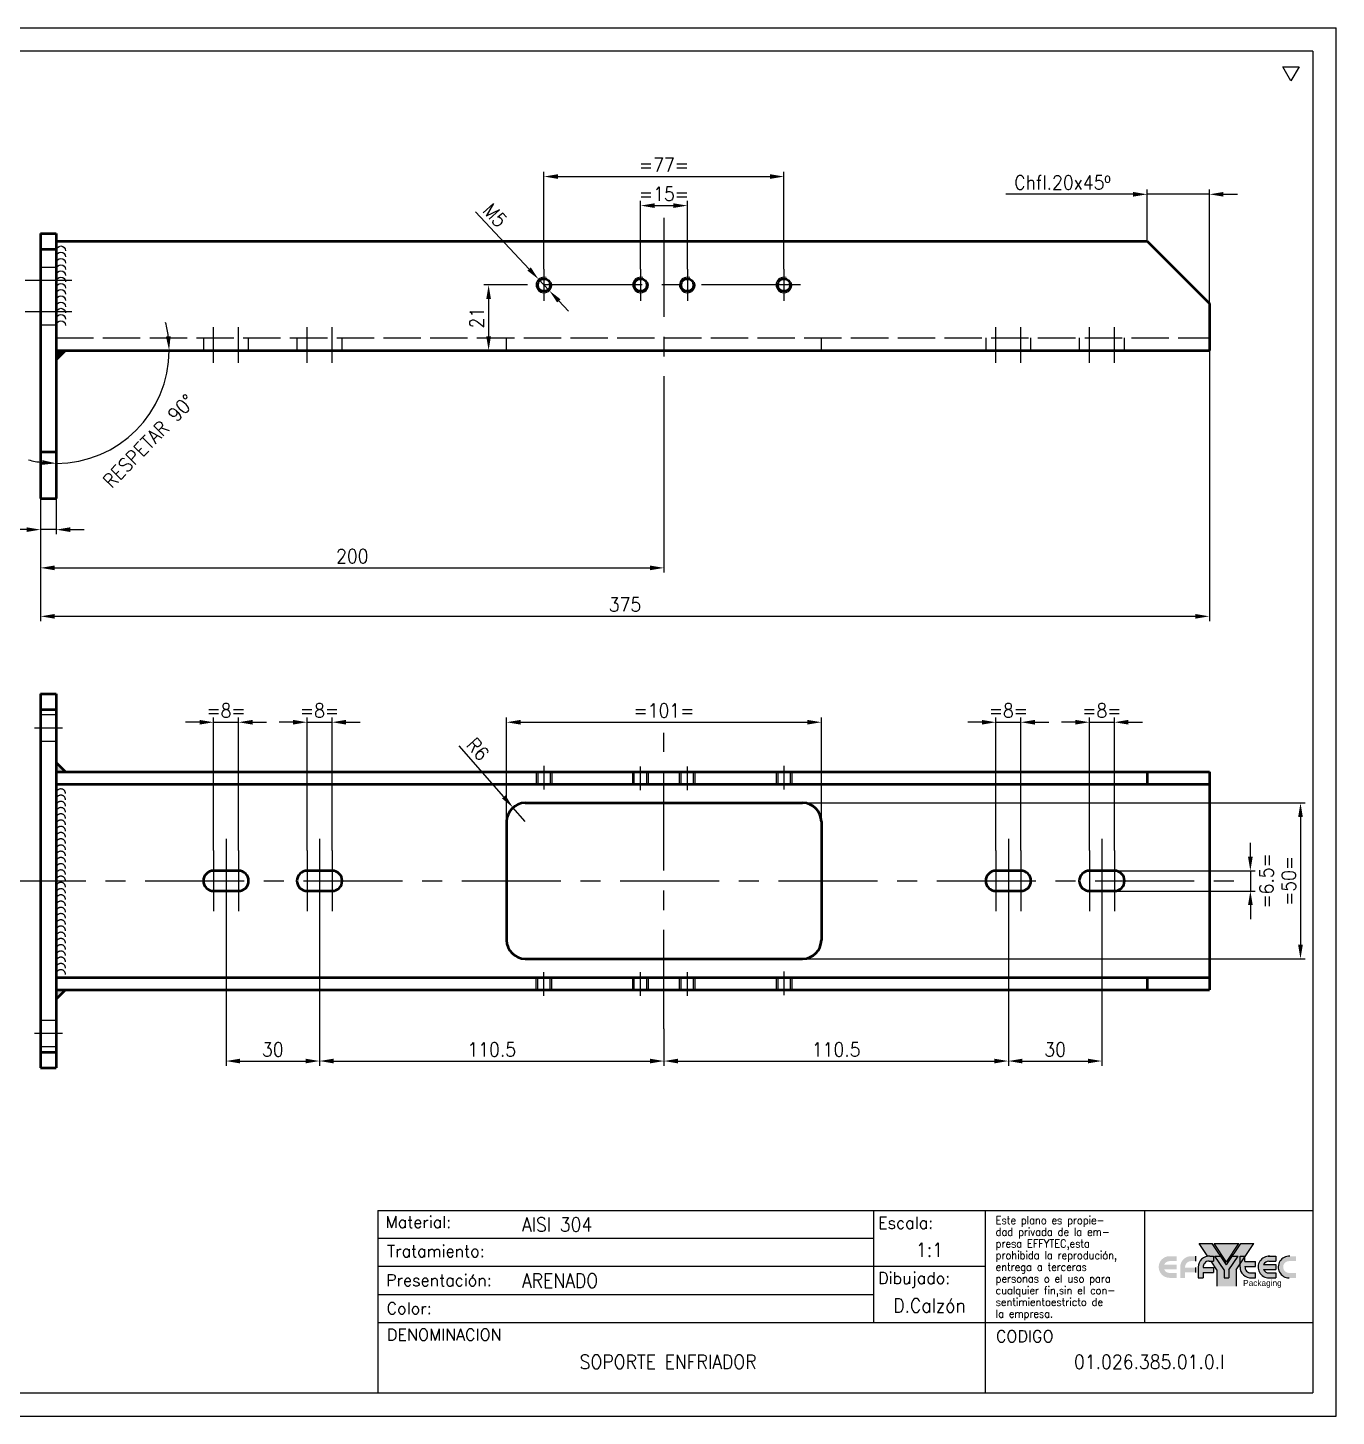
# Model space of a CAD drawing. Header units: millimetres. Extents: x 5460 to 6090, y -13904 to -13459.
# Drawn here: x 5670.3 to 6090.1, y -13904.4 to -13458.9 of the extents above; entities that cross this region are included whole.
import ezdxf
from ezdxf.enums import TextEntityAlignment as Align

# ---------------------------------------------------------------- set-up
doc = ezdxf.new("R2010")
doc.units = ezdxf.units.MM
doc.linetypes.add('ACAD_ISO02W100', pattern=[15, 12, -3])
doc.linetypes.add('CENTRO', pattern=[50.8, 31.75, -6.35, 6.35, -6.35])
doc.layers.get('0').update_dxf_attribs({"lineweight": 50})
for name, color, linetype in [('CONTORNO', 7, 'Continuous'), ('COTAS', 5, 'Continuous'), ('EJES', 1, 'CENTRO'), ('OCULTAS', 8, 'ACAD_ISO02W100')]:
    doc.layers.add(name, color=color, linetype=linetype)
doc.styles.add('Roman', font='romans.shx', dxfattribs={"bigfont": 'bigfont.shx'})
doc.styles.add('ROMANS', font='romans.shx', dxfattribs={"width": 0.9})
doc.styles.get("Standard").update_dxf_attribs({"font": 'arial.ttf'})
doc.dimstyles.new('COTAS$0', dxfattribs={"dimtxt": 3, "dimasz": 3, "dimexe": 1, "dimexo": 0, "dimgap": 1, "dimtad": 1, "dimdsep": 46, "dimtxsty": 'ROMANS', "dimcen": 1, "dimclrd": 8, "dimclre": 8, "dimclrt": 256, "dimadec": 0, "dimazin": 0, "dimtfac": 1, "dimtmove": 0, "dimatfit": 1, "dimfxl": 0, "dimtolj": 1, "dimtzin": 0, "dimarcsym": 0})
doc.dimstyles.new('COTAS$2', dxfattribs={"dimtxt": 3, "dimasz": 3, "dimexe": 1, "dimexo": 0, "dimgap": 1, "dimtad": 1, "dimdsep": 46, "dimtxsty": 'ROMANS', "dimcen": 1, "dimclrd": 8, "dimclre": 8, "dimclrt": 256, "dimadec": 0, "dimazin": 0, "dimtfac": 1, "dimtmove": 0, "dimatfit": 1, "dimfxl": 0, "dimtolj": 1, "dimtzin": 0, "dimarcsym": 0})
doc.dimstyles.new('COTAS$3', dxfattribs={"dimtxt": 3, "dimasz": 3, "dimexe": 1, "dimexo": 0, "dimgap": 1, "dimtad": 1, "dimdsep": 46, "dimtxsty": 'ROMANS', "dimcen": 1, "dimclrd": 8, "dimclre": 8, "dimclrt": 256, "dimadec": 0, "dimazin": 0, "dimtfac": 1, "dimtmove": 0, "dimatfit": 1, "dimfxl": 0, "dimtolj": 1, "dimtzin": 0, "dimarcsym": 0})
doc.dimstyles.new('COTAS$4', dxfattribs={"dimtxt": 3, "dimasz": 3, "dimexe": 1, "dimexo": 0, "dimgap": 1, "dimtad": 1, "dimdsep": 46, "dimtxsty": 'ROMANS', "dimcen": 1, "dimclrd": 8, "dimclre": 8, "dimclrt": 256, "dimadec": 0, "dimazin": 0, "dimtfac": 1, "dimtmove": 0, "dimatfit": 1, "dimfxl": 0, "dimtolj": 1, "dimtzin": 0, "dimarcsym": 0})

# ---------------------------------------------------------------- blocks, each defined once
blk = doc.blocks.new('*D16')
at = {"layer": 'COTAS', "lineweight": -2}
for p, q in [((6049.41, -13562.4), (6049.41, -13649.23)), ((5674.41, -13609.9), (5674.41, -13649.23)), ((5678.91, -13647.73), (6044.91, -13647.73))]:
    blk.add_line(p, q, dxfattribs=at)
at = {"layer": 'COTAS'}
for points in [[(5678.91, -13646.98), (5678.91, -13648.48), (5674.41, -13647.73)], [(6044.91, -13646.98), (6044.91, -13648.48), (6049.41, -13647.73)]]:
    blk.add_solid(points, dxfattribs=at)
at = {"layer": 'DEFPOINTS', "color": 0}
for p in [(6049.41, -13562.4), (5674.41, -13609.9), (6049.41, -13647.73)]:
    blk.add_point(p, dxfattribs=at)
at = {"layer": 'COTAS', "insert": (5861.91, -13643.98), "char_height": 4.5, "attachment_point": 5, "style": 'ROMANS'}
blk.add_mtext('\\A1;375', dxfattribs=at)
blk = doc.blocks.new('*D17')
at = {"layer": 'COTAS', "lineweight": -2}
for p, q in [((5674.41, -13609.9), (5674.41, -13621.41)), ((5679.41, -13609.9), (5679.41, -13621.41)), ((5669.91, -13619.91), (5659.01, -13619.91)), ((5679.41, -13619.91), (5674.41, -13619.91)), ((5683.91, -13619.91), (5688.41, -13619.91))]:
    blk.add_line(p, q, dxfattribs=at)
at = {"layer": 'COTAS'}
for points in [[(5669.91, -13619.16), (5669.91, -13620.66), (5674.41, -13619.91)], [(5683.91, -13619.16), (5683.91, -13620.66), (5679.41, -13619.91)]]:
    blk.add_solid(points, dxfattribs=at)
at = {"layer": 'DEFPOINTS', "color": 0}
for p in [(5674.41, -13609.9), (5679.41, -13609.9), (5679.41, -13619.91)]:
    blk.add_point(p, dxfattribs=at)
at = {"layer": 'COTAS', "insert": (5661.86, -13616.16), "char_height": 4.5, "attachment_point": 5, "style": 'ROMANS'}
blk.add_mtext('\\A1;5', dxfattribs=at)
blk = doc.blocks.new('*D18')
at = {"layer": 'COTAS', "lineweight": -2}
for p, q in [((6029.41, -13527.4), (6029.41, -13510.82)), ((6049.41, -13547.4), (6049.41, -13510.82)), ((6024.91, -13512.32), (5984.05, -13512.32)), ((6049.41, -13512.32), (6029.41, -13512.32)), ((6053.91, -13512.32), (6058.41, -13512.32))]:
    blk.add_line(p, q, dxfattribs=at)
at = {"layer": 'COTAS'}
for points in [[(6024.91, -13511.57), (6024.91, -13513.07), (6029.41, -13512.32)], [(6053.91, -13511.57), (6053.91, -13513.07), (6049.41, -13512.32)]]:
    blk.add_solid(points, dxfattribs=at)
at = {"layer": 'DEFPOINTS', "color": 0}
for p in [(6049.41, -13512.32), (6029.41, -13527.4), (6049.41, -13547.4)]:
    blk.add_point(p, dxfattribs=at)
at = {"layer": 'COTAS', "insert": (6002.23, -13508.57), "char_height": 4.5, "attachment_point": 5, "style": 'ROMANS'}
blk.add_mtext('\\A1;Chfl.20x45º', dxfattribs=at)
blk = doc.blocks.new('*D19')
at = {"layer": 'COTAS', "lineweight": -2}
for p, q in [((5874.41, -13583.54), (5874.41, -13633.68)), ((5674.41, -13609.9), (5674.41, -13633.68)), ((5678.91, -13632.18), (5869.91, -13632.18))]:
    blk.add_line(p, q, dxfattribs=at)
at = {"layer": 'COTAS'}
for points in [[(5678.91, -13631.43), (5678.91, -13632.93), (5674.41, -13632.18)], [(5869.91, -13631.43), (5869.91, -13632.93), (5874.41, -13632.18)]]:
    blk.add_solid(points, dxfattribs=at)
at = {"layer": 'DEFPOINTS', "color": 0}
for p in [(5874.41, -13583.54), (5674.41, -13609.9), (5874.41, -13632.18)]:
    blk.add_point(p, dxfattribs=at)
at = {"layer": 'COTAS', "insert": (5774.41, -13628.43), "char_height": 4.5, "attachment_point": 5, "style": 'ROMANS'}
blk.add_mtext('\\A1;200', dxfattribs=at)
blk = doc.blocks.new('*D20')
at = {"layer": 'COTAS', "lineweight": -2}
for p, q in [((5866.91, -13536.34), (5866.91, -13514.45)), ((5871.41, -13515.95), (5877.41, -13515.95)), ((5881.91, -13536.34), (5881.91, -13514.45))]:
    blk.add_line(p, q, dxfattribs=at)
at = {"layer": 'COTAS'}
for points in [[(5871.41, -13515.2), (5871.41, -13516.7), (5866.91, -13515.95)], [(5877.41, -13515.2), (5877.41, -13516.7), (5881.91, -13515.95)]]:
    blk.add_solid(points, dxfattribs=at)
at = {"layer": 'DEFPOINTS', "color": 0}
for p in [(5881.91, -13515.95), (5866.91, -13536.34), (5881.91, -13536.34)]:
    blk.add_point(p, dxfattribs=at)
at = {"layer": 'COTAS', "insert": (5874.41, -13512.2), "char_height": 4.5, "attachment_point": 5, "style": 'ROMANS'}
blk.add_mtext('\\A1;=15=', dxfattribs=at)
blk = doc.blocks.new('*D21')
at = {"layer": 'COTAS', "lineweight": -2}
for p, q in [((5835.91, -13536.34), (5835.91, -13505.12)), ((5840.41, -13506.62), (5908.41, -13506.62)), ((5912.91, -13536.34), (5912.91, -13505.12))]:
    blk.add_line(p, q, dxfattribs=at)
at = {"layer": 'COTAS'}
for points in [[(5840.41, -13505.87), (5840.41, -13507.37), (5835.91, -13506.62)], [(5908.41, -13505.87), (5908.41, -13507.37), (5912.91, -13506.62)]]:
    blk.add_solid(points, dxfattribs=at)
at = {"layer": 'DEFPOINTS', "color": 0}
for p in [(5912.91, -13506.62), (5835.91, -13536.34), (5912.91, -13536.34)]:
    blk.add_point(p, dxfattribs=at)
at = {"layer": 'COTAS', "insert": (5874.41, -13502.87), "char_height": 4.5, "attachment_point": 5, "style": 'ROMANS'}
blk.add_mtext('\\A1;=77=', dxfattribs=at)
blk = doc.blocks.new('*D22')
at = {"layer": 'COTAS', "lineweight": -2}
for p, q in [((5830.65, -13541.4), (5816.65, -13541.4)), ((5818.15, -13545.9), (5818.15, -13557.9)), ((5823.21, -13562.4), (5816.65, -13562.4))]:
    blk.add_line(p, q, dxfattribs=at)
at = {"layer": 'COTAS'}
for points in [[(5817.4, -13545.9), (5818.9, -13545.9), (5818.15, -13541.4)], [(5817.4, -13557.9), (5818.9, -13557.9), (5818.15, -13562.4)]]:
    blk.add_solid(points, dxfattribs=at)
at = {"layer": 'DEFPOINTS', "color": 0}
for p in [(5830.65, -13541.4), (5818.15, -13562.4), (5823.21, -13562.4)]:
    blk.add_point(p, dxfattribs=at)
at = {"layer": 'COTAS', "insert": (5814.4, -13551.9), "char_height": 4.5, "attachment_point": 5, "rotation": 90, "style": 'ROMANS'}
blk.add_mtext('\\A1;21', dxfattribs=at)
blk = doc.blocks.new('*D23')
at = {"layer": 'COTAS', "lineweight": -2}
for p, q in [((5733.91, -13746.07), (5733.91, -13791.92)), ((5763.91, -13746.07), (5763.91, -13791.92)), ((5738.41, -13790.42), (5759.41, -13790.42))]:
    blk.add_line(p, q, dxfattribs=at)
at = {"layer": 'COTAS'}
for points in [[(5738.41, -13789.67), (5738.41, -13791.17), (5733.91, -13790.42)], [(5759.41, -13789.67), (5759.41, -13791.17), (5763.91, -13790.42)]]:
    blk.add_solid(points, dxfattribs=at)
at = {"layer": 'DEFPOINTS', "color": 0}
for p in [(5733.91, -13746.07), (5763.91, -13746.07), (5763.91, -13790.42)]:
    blk.add_point(p, dxfattribs=at)
at = {"layer": 'COTAS', "insert": (5748.91, -13786.67), "char_height": 4.5, "attachment_point": 5, "style": 'ROMANS'}
blk.add_mtext('\\A1;30', dxfattribs=at)
blk = doc.blocks.new('*D24')
at = {"layer": 'COTAS', "lineweight": -2}
for p, q in [((5729.91, -13722.84), (5729.91, -13680.21)), ((5737.91, -13722.84), (5737.91, -13680.21)), ((5725.41, -13681.71), (5720.91, -13681.71)), ((5729.91, -13681.71), (5737.91, -13681.71)), ((5742.41, -13681.71), (5746.91, -13681.71))]:
    blk.add_line(p, q, dxfattribs=at)
at = {"layer": 'COTAS'}
for points in [[(5725.41, -13680.96), (5725.41, -13682.46), (5729.91, -13681.71)], [(5742.41, -13680.96), (5742.41, -13682.46), (5737.91, -13681.71)]]:
    blk.add_solid(points, dxfattribs=at)
at = {"layer": 'DEFPOINTS', "color": 0}
for p in [(5737.91, -13681.71), (5729.91, -13722.84), (5737.91, -13722.84)]:
    blk.add_point(p, dxfattribs=at)
at = {"layer": 'COTAS', "insert": (5733.91, -13677.96), "char_height": 4.5, "attachment_point": 5, "style": 'ROMANS'}
blk.add_mtext('\\A1;=8=', dxfattribs=at)
blk = doc.blocks.new('*D25')
at = {"layer": 'COTAS', "lineweight": -2}
for p, q in [((5759.91, -13722.84), (5759.91, -13680.21)), ((5767.91, -13722.84), (5767.91, -13680.21)), ((5755.41, -13681.71), (5750.91, -13681.71)), ((5759.91, -13681.71), (5767.91, -13681.71)), ((5772.41, -13681.71), (5776.91, -13681.71))]:
    blk.add_line(p, q, dxfattribs=at)
at = {"layer": 'COTAS'}
for points in [[(5755.41, -13680.96), (5755.41, -13682.46), (5759.91, -13681.71)], [(5772.41, -13680.96), (5772.41, -13682.46), (5767.91, -13681.71)]]:
    blk.add_solid(points, dxfattribs=at)
at = {"layer": 'DEFPOINTS', "color": 0}
for p in [(5767.91, -13681.71), (5759.91, -13722.84), (5767.91, -13722.84)]:
    blk.add_point(p, dxfattribs=at)
at = {"layer": 'COTAS', "insert": (5763.91, -13677.96), "char_height": 4.5, "attachment_point": 5, "style": 'ROMANS'}
blk.add_mtext('\\A1;=8=', dxfattribs=at)
blk = doc.blocks.new('*D26')
at = {"layer": 'COTAS', "lineweight": -2}
for p, q in [((5763.91, -13746.07), (5763.91, -13791.92)), ((5874.41, -13780.11), (5874.41, -13791.92)), ((5768.41, -13790.42), (5869.91, -13790.42))]:
    blk.add_line(p, q, dxfattribs=at)
at = {"layer": 'COTAS'}
for points in [[(5768.41, -13789.67), (5768.41, -13791.17), (5763.91, -13790.42)], [(5869.91, -13789.67), (5869.91, -13791.17), (5874.41, -13790.42)]]:
    blk.add_solid(points, dxfattribs=at)
at = {"layer": 'DEFPOINTS', "color": 0}
for p in [(5763.91, -13746.07), (5874.41, -13780.11), (5874.41, -13790.42)]:
    blk.add_point(p, dxfattribs=at)
at = {"layer": 'COTAS', "insert": (5819.16, -13786.67), "char_height": 4.5, "attachment_point": 5, "style": 'ROMANS'}
blk.add_mtext('\\A1;110.5', dxfattribs=at)
blk = doc.blocks.new('*D27')
at = {"layer": 'COTAS', "lineweight": -2}
for p, q in [((5984.91, -13746.07), (5984.91, -13791.92)), ((5874.41, -13780.11), (5874.41, -13791.92)), ((5878.91, -13790.42), (5980.41, -13790.42))]:
    blk.add_line(p, q, dxfattribs=at)
at = {"layer": 'COTAS'}
for points in [[(5878.91, -13789.67), (5878.91, -13791.17), (5874.41, -13790.42)], [(5980.41, -13789.67), (5980.41, -13791.17), (5984.91, -13790.42)]]:
    blk.add_solid(points, dxfattribs=at)
at = {"layer": 'DEFPOINTS', "color": 0}
for p in [(5984.91, -13746.07), (5874.41, -13780.11), (5984.91, -13790.42)]:
    blk.add_point(p, dxfattribs=at)
at = {"layer": 'COTAS', "insert": (5929.66, -13786.67), "char_height": 4.5, "attachment_point": 5, "style": 'ROMANS'}
blk.add_mtext('\\A1;110.5', dxfattribs=at)
blk = doc.blocks.new('*D28')
at = {"layer": 'COTAS', "lineweight": -2}
for p, q in [((5984.91, -13746.07), (5984.91, -13791.92)), ((6014.91, -13746.07), (6014.91, -13791.92)), ((5989.41, -13790.42), (6010.41, -13790.42))]:
    blk.add_line(p, q, dxfattribs=at)
at = {"layer": 'COTAS'}
for points in [[(5989.41, -13789.67), (5989.41, -13791.17), (5984.91, -13790.42)], [(6010.41, -13789.67), (6010.41, -13791.17), (6014.91, -13790.42)]]:
    blk.add_solid(points, dxfattribs=at)
at = {"layer": 'DEFPOINTS', "color": 0}
for p in [(5984.91, -13746.07), (6014.91, -13746.07), (6014.91, -13790.42)]:
    blk.add_point(p, dxfattribs=at)
at = {"layer": 'COTAS', "insert": (5999.91, -13786.67), "char_height": 4.5, "attachment_point": 5, "style": 'ROMANS'}
blk.add_mtext('\\A1;30', dxfattribs=at)
blk = doc.blocks.new('*D30')
at = {"layer": 'COTAS', "lineweight": -2}
for p, q in [((5980.91, -13722.84), (5980.91, -13680.21)), ((5988.91, -13722.84), (5988.91, -13680.21)), ((5976.41, -13681.71), (5971.91, -13681.71)), ((5980.91, -13681.71), (5988.91, -13681.71)), ((5993.41, -13681.71), (5997.91, -13681.71))]:
    blk.add_line(p, q, dxfattribs=at)
at = {"layer": 'COTAS'}
for points in [[(5976.41, -13680.96), (5976.41, -13682.46), (5980.91, -13681.71)], [(5993.41, -13680.96), (5993.41, -13682.46), (5988.91, -13681.71)]]:
    blk.add_solid(points, dxfattribs=at)
at = {"layer": 'DEFPOINTS', "color": 0}
for p in [(5988.91, -13681.71), (5980.91, -13722.84), (5988.91, -13722.84)]:
    blk.add_point(p, dxfattribs=at)
at = {"layer": 'COTAS', "insert": (5984.91, -13677.96), "char_height": 4.5, "attachment_point": 5, "style": 'ROMANS'}
blk.add_mtext('\\A1;=8=', dxfattribs=at)
blk = doc.blocks.new('*D29')
at = {"layer": 'COTAS', "lineweight": -2}
for p, q in [((6010.91, -13722.84), (6010.91, -13680.21)), ((6018.91, -13722.84), (6018.91, -13680.21)), ((6006.41, -13681.71), (6001.91, -13681.71)), ((6010.91, -13681.71), (6018.91, -13681.71)), ((6023.41, -13681.71), (6027.91, -13681.71))]:
    blk.add_line(p, q, dxfattribs=at)
at = {"layer": 'COTAS'}
for points in [[(6006.41, -13680.96), (6006.41, -13682.46), (6010.91, -13681.71)], [(6023.41, -13680.96), (6023.41, -13682.46), (6018.91, -13681.71)]]:
    blk.add_solid(points, dxfattribs=at)
at = {"layer": 'DEFPOINTS', "color": 0}
for p in [(6018.91, -13681.71), (6010.91, -13722.84), (6018.91, -13722.84)]:
    blk.add_point(p, dxfattribs=at)
at = {"layer": 'COTAS', "insert": (6014.91, -13677.96), "char_height": 4.5, "attachment_point": 5, "style": 'ROMANS'}
blk.add_mtext('\\A1;=8=', dxfattribs=at)
blk = doc.blocks.new('*D31')
at = {"layer": 'COTAS', "lineweight": -2}
for p, q in [((5823.91, -13713.61), (5823.91, -13680.21)), ((5924.91, -13713.61), (5924.91, -13680.21)), ((5828.41, -13681.71), (5920.41, -13681.71))]:
    blk.add_line(p, q, dxfattribs=at)
at = {"layer": 'COTAS'}
for points in [[(5828.41, -13680.96), (5828.41, -13682.46), (5823.91, -13681.71)], [(5920.41, -13680.96), (5920.41, -13682.46), (5924.91, -13681.71)]]:
    blk.add_solid(points, dxfattribs=at)
at = {"layer": 'DEFPOINTS', "color": 0}
for p in [(5924.91, -13681.71), (5823.91, -13713.61), (5924.91, -13713.61)]:
    blk.add_point(p, dxfattribs=at)
at = {"layer": 'COTAS', "insert": (5874.41, -13677.96), "char_height": 4.5, "attachment_point": 5, "style": 'ROMANS'}
blk.add_mtext('\\A1;=101=', dxfattribs=at)
blk = doc.blocks.new('*D32')
at = {"layer": 'COTAS', "lineweight": -2}
for p, q in [((6062.55, -13724.86), (6062.55, -13720.36)), ((6018.91, -13729.36), (6064.05, -13729.36)), ((6062.55, -13729.36), (6062.55, -13735.86)), ((6018.91, -13735.86), (6064.05, -13735.86)), ((6062.55, -13740.36), (6062.55, -13744.86))]:
    blk.add_line(p, q, dxfattribs=at)
at = {"layer": 'COTAS'}
for points in [[(6061.8, -13724.86), (6063.3, -13724.86), (6062.55, -13729.36)], [(6061.8, -13740.36), (6063.3, -13740.36), (6062.55, -13735.86)]]:
    blk.add_solid(points, dxfattribs=at)
at = {"layer": 'DEFPOINTS', "color": 0}
for p in [(6018.91, -13729.36), (6018.91, -13735.86), (6062.55, -13735.86)]:
    blk.add_point(p, dxfattribs=at)
at = {"layer": 'COTAS', "insert": (6067.68, -13732.61), "char_height": 4.5, "attachment_point": 5, "rotation": 90, "style": 'ROMANS'}
blk.add_mtext('\\A1;=6.5=', dxfattribs=at)
blk = doc.blocks.new('*D33')
at = {"layer": 'COTAS', "lineweight": -2}
for p, q in [((5918.91, -13707.61), (6080.13, -13707.61)), ((6078.63, -13712.11), (6078.63, -13753.11)), ((5918.91, -13757.61), (6080.13, -13757.61))]:
    blk.add_line(p, q, dxfattribs=at)
at = {"layer": 'COTAS'}
for points in [[(6077.88, -13712.11), (6079.38, -13712.11), (6078.63, -13707.61)], [(6077.88, -13753.11), (6079.38, -13753.11), (6078.63, -13757.61)]]:
    blk.add_solid(points, dxfattribs=at)
at = {"layer": 'DEFPOINTS', "color": 0}
for p in [(5918.91, -13707.61), (5918.91, -13757.61), (6078.63, -13757.61)]:
    blk.add_point(p, dxfattribs=at)
at = {"layer": 'COTAS', "insert": (6074.88, -13732.61), "char_height": 4.5, "attachment_point": 5, "rotation": 90, "style": 'ROMANS'}
blk.add_mtext('\\A1;=50=', dxfattribs=at)
blk = doc.blocks.new('*D48')
at = {"layer": 'COTAS', "lineweight": -2}
for p, q in [((5823.02, -13705.68), (5808.72, -13689.23)), ((5829.91, -13713.61), (5825.97, -13709.08))]:
    blk.add_line(p, q, dxfattribs=at)
at = {"layer": 'COTAS'}
blk.add_solid([(5823.59, -13705.19), (5822.46, -13706.17), (5825.97, -13709.08)], dxfattribs=at)
at = {"layer": 'DEFPOINTS', "color": 0}
for p in [(5825.97, -13709.08), (5829.91, -13713.61)]:
    blk.add_point(p, dxfattribs=at)
at = {"layer": 'COTAS', "insert": (5814.69, -13690.37), "char_height": 4.5, "attachment_point": 5, "rotation": 310.9909, "style": 'ROMANS'}
blk.add_mtext('\\A1;R6', dxfattribs=at)
blk = doc.blocks.new('*D46')
at = {"layer": 'COTAS', "lineweight": -2}
for p, q in [((5831.13, -13536.29), (5813.99, -13517.92)), ((5837.62, -13543.23), (5834.2, -13539.58)), ((5840.69, -13546.52), (5843.76, -13549.81))]:
    blk.add_line(p, q, dxfattribs=at)
at = {"layer": 'COTAS'}
for points in [[(5831.68, -13535.77), (5830.59, -13536.8), (5834.2, -13539.58)], [(5841.23, -13546.01), (5840.14, -13547.03), (5837.62, -13543.23)]]:
    blk.add_solid(points, dxfattribs=at)
at = {"layer": 'DEFPOINTS', "color": 0}
for p in [(5834.2, -13539.58), (5837.62, -13543.23)]:
    blk.add_point(p, dxfattribs=at)
at = {"layer": 'COTAS', "insert": (5820.19, -13519.06), "char_height": 4.5, "attachment_point": 5, "rotation": 313.0194, "style": 'ROMANS'}
blk.add_mtext('\\A1;M5', dxfattribs=at)
blk = doc.blocks.new('*U42')
at = {"layer": 'COTAS'}
blk.add_arc((0, -0.75), 1.5, 360, 180, dxfattribs=at)
blk = doc.blocks.new('*U43')
at = {"color": 0, "linetype": 'ByBlock', "lineweight": -2}
for p in [(0, 24), (0, 22), (0, 20), (0, 18), (0, 16), (0, 14), (0, 12), (0, 10), (0, 8), (0, 6), (0, 4), (0, 2), (0, 0)]:
    blk.add_blockref('*U42', p, dxfattribs=at)
blk = doc.blocks.new('A$C0B881DA3')
for color, points in [(9, [(396, 31.28), (394.04, 34.23), (395.31, 34.23), (393.49, 36.96), (390.7, 36.96), (392.53, 34.22, -0.045526), (392.95, 34.23), (393.76, 34.23), (393.76, 33.18), (393.22, 33.18), (394.48, 31.28), (394.48, 27.81), (398.57, 27.81), (398.57, 31.28), (399.42, 32.56), (399.42, 34.23), (400.47, 34.23), (400.47, 34.14), (402.35, 36.96), (399.57, 36.96), (397.75, 34.23), (399.01, 34.23), (397.05, 31.28), (397.05, 29.6), (396, 29.6)]), (1, [(393.86, 36.96), (396.53, 32.96), (399.19, 36.96)])]:
    blk.add_hatch(color=color).paths.add_polyline_path(points)
at = {"layer": 'COTAS'}
h = blk.add_hatch(color=256, dxfattribs=at)
h.paths.add_polyline_path([(399.01, 34.23), (397.75, 34.23), (396.53, 32.39), (395.31, 34.23), (394.04, 34.23), (396, 31.28), (396, 29.6), (397.05, 29.6), (397.05, 31.28)])
h.paths.add_polyline_path([(392.79, 33.18), (393.76, 33.18), (393.76, 34.23), (392.95, 34.23, 0.434819), (390.47, 31.91), (390.47, 29.6), (391.53, 29.6), (391.53, 30.76), (393.76, 30.76), (393.76, 31.81), (391.53, 31.81, -0.438634)])
h.paths.add_polyline_path([(387.68, 31.81, -0.438634), (388.94, 33.18), (389.91, 33.18), (389.91, 34.23), (388.78, 34.23, 0.393904), (386.63, 31.91), (386.63, 29.6), (387.68, 29.6), (387.68, 30.76), (389.91, 30.76), (389.91, 31.81)])
h.paths.add_polyline_path([(385.84, 31.39), (385.84, 32.44), (383.2, 32.44, -0.293253), (384.35, 33.18), (385.84, 33.18), (385.84, 34.23), (384.19, 34.23, 0.965678), (384.35, 29.6), (385.84, 29.6), (385.84, 30.65), (384.35, 30.65, -0.293253), (383.2, 31.39)])
h = blk.add_hatch(color=5, dxfattribs=at)
h.paths.add_polyline_path([(402.71, 32.44), (402.71, 33.07), (400.47, 33.07), (400.47, 34.23), (399.42, 34.23), (399.42, 31.91, 0.393904), (401.58, 29.6), (402.71, 29.6), (402.71, 30.65), (401.74, 30.65, -0.438634), (400.48, 32.01), (402.71, 32.01)])
h.paths.add_polyline_path([(407.11, 32.44), (404.47, 32.44, -0.293253), (405.62, 33.18), (407.11, 33.18), (407.11, 34.23), (405.46, 34.23, 0.965678), (405.62, 29.6), (407.11, 29.6), (407.11, 30.65), (405.62, 30.65, -0.293253), (404.47, 31.39), (407.11, 31.39)])
h.paths.add_polyline_path([(411.41, 34.23), (409.76, 34.23, 0.965678), (409.92, 29.6), (411.41, 29.6), (411.41, 30.65), (409.92, 30.65, -0.293253), (408.77, 31.39, -0.546488), (409.92, 33.18), (411.41, 33.18)])
for p, q in [((390.7, 36.96), (393.49, 36.96)), ((392.56, 34.17), (390.7, 36.96)), ((396.53, 32.39), (393.49, 36.96)), ((393.86, 36.96), (399.19, 36.96)), ((396.53, 32.96), (393.86, 36.96)), ((396.53, 32.96), (399.19, 36.96)), ((396.53, 32.39), (399.57, 36.96)), ((398.57, 31.28), (402.35, 36.96)), ((399.57, 36.96), (402.35, 36.96)), ((394.48, 31.28), (393.22, 33.18)), ((394.04, 34.23), (395.31, 34.23)), ((396, 31.28), (394.04, 34.23)), ((397.05, 31.28), (399.01, 34.23)), ((397.75, 34.23), (399.01, 34.23)), ((394.48, 31.28), (394.48, 27.81)), ((398.57, 31.28), (398.57, 27.81))]:
    blk.add_line(p, q)
at = {"layer": 'CONTORNO'}
for p, q in [((0, 297), (420, 297)), ((420, 0), (420, 297)), ((415, 292), (5, 292)), ((415, 292), (415, 5)), ((215, 44), (415, 44)), ((215, 44), (215, 5)), ((321, 44), (321, 20)), ((345, 5), (345, 44)), ((379, 43.77), (379, 20)), ((321, 38), (215, 38)), ((345, 32), (215, 32)), ((321, 26), (215, 26)), ((415, 20), (215, 20)), ((5, 5), (415, 5)), ((0, 0), (420, 0))]:
    blk.add_line(p, q, dxfattribs=at)
at = {"layer": 'COTAS', "color": 5}
for p, q in [((389.91, 34.23), (389.91, 33.18)), ((392.79, 33.18), (393.76, 33.18)), ((392.95, 34.23), (393.76, 34.23)), ((393.76, 34.23), (393.76, 33.18)), ((399.42, 31.91), (399.42, 34.23)), ((399.42, 34.23), (400.47, 34.23)), ((400.47, 33.07), (400.47, 34.23)), ((400.47, 33.07), (402.71, 33.07)), ((402.71, 32.01), (402.71, 33.07)), ((405.46, 34.23), (407.11, 34.23)), ((405.62, 33.18), (407.11, 33.18)), ((407.11, 34.23), (407.11, 33.18)), ((389.91, 31.81), (389.91, 31.39)), ((389.91, 31.81), (389.91, 30.76)), ((390.47, 31.91), (390.47, 29.6)), ((391.53, 31.81), (393.76, 31.81)), ((391.53, 30.76), (393.76, 30.76)), ((391.53, 30.76), (391.53, 29.6)), ((393.76, 31.81), (393.76, 31.39)), ((393.76, 31.81), (393.76, 30.76)), ((396, 31.28), (396, 29.6)), ((397.05, 31.28), (397.05, 29.6)), ((400.48, 32.01), (402.71, 32.01)), ((401.74, 30.65), (402.71, 30.65)), ((402.71, 32.01), (402.71, 32.44)), ((402.71, 29.6), (402.71, 30.65)), ((404.47, 32.44), (407.11, 32.44)), ((404.47, 31.39), (407.11, 31.39)), ((405.62, 30.65), (407.11, 30.65)), ((407.11, 32.44), (407.11, 31.39)), ((407.11, 30.65), (407.11, 29.6)), ((390.47, 29.6), (391.53, 29.6)), ((396, 29.6), (397.05, 29.6)), ((401.58, 29.6), (402.71, 29.6)), ((405.62, 29.6), (407.11, 29.6))]:
    blk.add_line(p, q, dxfattribs=at)
for centre, radius, start, end in [((392.79, 31.91), 2.32, 85.9988, 180), ((392.79, 31.91), 1.26, 90, 184.7356), ((405.62, 31.91), 2.32, 85.9988, 270), ((405.62, 31.91), 1.26, 90, 155.3757), ((409.92, 31.91), 2.32, 85.9988, 270), ((401.74, 31.91), 2.32, 180, 274.0012), ((401.74, 31.91), 1.26, 175.2644, 270), ((405.62, 31.91), 1.26, 204.6243, 270)]:
    blk.add_arc(centre, radius, start, end, dxfattribs=at)
at = {"layer": 'CONTORNO', "style": 'Roman'}
for s, p in [('Material:', (216.68, 40.28)), ('Escala:', (322.01, 40.12)), ('Tratamiento:', (216.97, 34.06)), ('Presentación:', (216.77, 27.84)), ('Dibujado:', (322.01, 28.29)), ('Color:', (216.89, 21.82)), ('DENOMINACION', (216.96, 16.19)), ('CODIGO', (347.21, 15.87))]:
    blk.add_text(s, height=2.5, dxfattribs=at).set_placement(p)
at = {"layer": 'CONTORNO', "style": 'ROMANS', "width": 0.9}
for s, p in [('Este plano es propie-', (347.17, 41.08)), ('dad privada de la em-', (347.17, 38.58)), ('presa EFFYTEC,esta ', (347.17, 36.08)), ('entrega a terceras ', (347.17, 31.08)), ('prohibida la reprodución,', (347.17, 33.58)), ('personas o el uso para', (347.17, 28.58)), ('cualquier fin,sin el con-', (347.17, 26.08)), ('sentimientoestricto de', (347.17, 23.58)), ('la empresa.', (347.17, 21.08))]:
    blk.add_text(s, height=1.7, dxfattribs=at).set_placement(p)
at = {"layer": 'COTAS', "color": 5}
blk.add_text('Packaging', height=1.264, dxfattribs=at).set_placement((400.09, 27.87))
at = {"layer": 'COTAS', "style": 'ROMANS', "width": 0.9, "flags": 8}
blk.add_attdef('NOTA', (221.15, 49.38), '', height=3, dxfattribs=at)
for tag, p in [('ACTUALIZADO', (370.49, 50.91)), ('ESCALA', (333, 35.59)), ('DIBUJADO', (333, 23.71)), ('DENOMINACION', (277.09, 11.62)), ('CODIGO', (380, 11.62))]:
    blk.add_attdef(tag, text='', height=3, dxfattribs=at).set_placement(p, align=Align.MIDDLE_CENTER)
at = {"layer": 'COTAS', "color": 5, "style": 'ROMANS', "width": 0.9, "flags": 8}
for tag, p in [('MATERIAL', (245.82, 41)), ('TRATAMIENTO', (245.82, 35)), ('PRESENTACION', (245.82, 29)), ('COLOR', (245.82, 23))]:
    blk.add_attdef(tag, text='', height=3, dxfattribs=at).set_placement(p, align=Align.MIDDLE_LEFT)
blk = doc.blocks.new('*D44')
at = {"layer": 'COTAS', "lineweight": -2}
for start, end in [(7.1196, 14.2391), (270, 360), (255.7609, 262.8804)]:
    blk.add_arc((5679.41, -13562.4), 36.24, start, end, dxfattribs=at)
at = {"layer": 'COTAS'}
for points in [[(5716.12, -13557.87), (5714.62, -13557.96), (5715.65, -13562.4)], [(5674.97, -13597.61), (5674.87, -13599.11), (5679.41, -13598.64)]]:
    blk.add_solid(points, dxfattribs=at)
at = {"layer": 'DEFPOINTS', "color": 0}
for p in [(5679.41, -13524.9), (5679.41, -13562.4), (6049.41, -13562.4), (5697.53, -13593.79), (5679.41, -13609.9)]:
    blk.add_point(p, dxfattribs=at)
at = {"layer": 'COTAS', "insert": (5709.12, -13591.51), "char_height": 4.5, "attachment_point": 5, "rotation": 45.5841, "style": 'ROMANS'}
blk.add_mtext('\\A1;RESPETAR 90° ', dxfattribs=at)

msp = doc.modelspace()

# ---------------------------------------------------------------- hatches: boundary and pattern name
at = {"layer": 'COTAS'}
msp.add_hatch(color=256, dxfattribs=at).paths.add_polyline_path([(5682.41, -13562.403), (5679.41, -13562.403), (5679.41, -13565.403)])
h = msp.add_hatch(color=256, dxfattribs=at)
h.paths.add_polyline_path([(5682.41, -13767.608), (5679.41, -13767.608), (5679.41, -13770.608)])
h.paths.add_polyline_path([(5682.41, -13697.608), (5679.41, -13694.608), (5679.41, -13697.608)])

# ---------------------------------------------------------------- linework, layer by layer
at = {"color": 0}
for p, q in [((5674.41, -13524.903), (5679.41, -13524.903)), ((5674.41, -13524.903), (5674.41, -13609.903)), ((5679.41, -13524.903), (5679.41, -13609.903)), ((5679.41, -13527.403), (6029.41, -13527.403)), ((6029.41, -13527.403), (6049.41, -13547.403)), ((5674.41, -13529.903), (5679.41, -13529.903)), ((6049.41, -13547.403), (6049.41, -13562.403)), ((5679.41, -13562.403), (6049.41, -13562.403)), ((5679.41, -13565.403), (5682.41, -13562.403)), ((5674.41, -13594.903), (5679.41, -13594.903)), ((5674.41, -13609.903), (5679.41, -13609.903)), ((5674.41, -13672.608), (5674.41, -13792.608)), ((5674.41, -13672.608), (5679.41, -13672.608)), ((5679.41, -13672.608), (5679.41, -13792.608)), ((5674.41, -13677.608), (5679.41, -13677.608)), ((5679.41, -13694.608), (5682.41, -13697.608)), ((5679.41, -13697.608), (6049.41, -13697.608)), ((6029.41, -13697.608), (6029.41, -13701.608)), ((6049.41, -13697.608), (6049.41, -13767.608)), ((5679.41, -13701.608), (6049.41, -13701.608)), ((5829.91, -13707.608), (5918.91, -13707.608)), ((5823.91, -13713.608), (5823.91, -13751.608)), ((5924.91, -13713.608), (5924.91, -13751.608)), ((5737.91, -13729.358), (5729.91, -13729.358)), ((5767.91, -13729.358), (5759.91, -13729.358)), ((5988.91, -13729.358), (5980.91, -13729.358)), ((6018.91, -13729.358), (6010.91, -13729.358)), ((5729.91, -13735.858), (5737.91, -13735.858)), ((5759.91, -13735.858), (5767.91, -13735.858)), ((5980.91, -13735.858), (5988.91, -13735.858)), ((6010.91, -13735.858), (6018.91, -13735.858)), ((5829.91, -13757.608), (5918.91, -13757.608)), ((5679.41, -13763.608), (6049.41, -13763.608)), ((6029.41, -13763.608), (6029.41, -13767.608)), ((5679.41, -13767.608), (6049.41, -13767.608)), ((5679.41, -13770.608), (5682.41, -13767.608)), ((5674.41, -13787.608), (5679.41, -13787.608)), ((5674.41, -13792.608), (5679.41, -13792.608))]:
    msp.add_line(p, q, dxfattribs=at)
for centre in [(5835.91, -13541.403), (5866.91, -13541.403), (5881.91, -13541.403), (5912.91, -13541.403)]:
    msp.add_circle(centre, 2.009, dxfattribs=at)
for centre, radius, start, end in [((5829.91, -13713.608), 6, 90, 180), ((5918.91, -13713.608), 6, 0, 90), ((5729.91, -13732.608), 3.25, 90, 270), ((5737.91, -13732.608), 3.25, 270, 90), ((5759.91, -13732.608), 3.25, 90, 270), ((5767.91, -13732.608), 3.25, 270, 90), ((5980.91, -13732.608), 3.25, 90, 270), ((5988.91, -13732.608), 3.25, 270, 90), ((6010.91, -13732.608), 3.25, 90, 270), ((6018.91, -13732.608), 3.25, 270, 90), ((5829.91, -13751.608), 6, 180, 270), ((5918.91, -13751.608), 6, 270, 0)]:
    msp.add_arc(centre, radius, start, end, dxfattribs=at)
at = {"layer": 'CONTORNO'}
msp.add_lwpolyline([(6075.557, -13475.962), (6072.959, -13471.462), (6078.155, -13471.462)], close=True, dxfattribs=at)
at = {"layer": 'CONTORNO', "color": 6}
for centre in [(5835.91, -13541.403), (5866.91, -13541.403), (5881.91, -13541.403), (5912.91, -13541.403)]:
    msp.add_arc(centre, 2.5, 72.36452, 21.62098, dxfattribs=at)
at = {"layer": 'EJES'}
for p, q in [((5874.41, -13519.903), (5874.41, -13583.536)), ((5669.41, -13539.903), (5684.41, -13539.903)), ((5669.41, -13549.903), (5684.41, -13549.903)), ((5729.91, -13566.403), (5729.91, -13554.903)), ((5737.91, -13566.403), (5737.91, -13554.903)), ((5759.91, -13566.403), (5759.91, -13554.903)), ((5767.91, -13566.403), (5767.91, -13554.903)), ((5980.91, -13566.403), (5980.91, -13554.903)), ((5988.91, -13566.403), (5988.91, -13554.903)), ((6010.91, -13566.403), (6010.91, -13554.903)), ((6018.91, -13566.403), (6018.91, -13554.903)), ((5681.41, -13683.608), (5672.41, -13683.608)), ((5874.41, -13780.108), (5874.41, -13685.108)), ((5733.91, -13719.15), (5733.91, -13746.065)), ((5763.91, -13719.15), (5763.91, -13746.065)), ((5984.91, -13719.15), (5984.91, -13746.065)), ((6014.91, -13719.15), (6014.91, -13746.065)), ((5729.91, -13722.838), (5729.91, -13742.378)), ((5737.91, -13722.838), (5737.91, -13742.378)), ((5759.91, -13722.838), (5759.91, -13742.378)), ((5767.91, -13722.838), (5767.91, -13742.378)), ((5980.91, -13722.838), (5980.91, -13742.378)), ((5988.91, -13722.838), (5988.91, -13742.378)), ((6010.91, -13722.838), (6010.91, -13742.378)), ((6018.91, -13722.838), (6018.91, -13742.378)), ((5657.173, -13732.608), (6057.766, -13732.608)), ((5681.41, -13781.608), (5672.41, -13781.608))]:
    msp.add_line(p, q, dxfattribs=at)
at = {"layer": 'EJES', "color": 1, "linetype": 'CENTRO'}
for p, q in [((5835.91, -13536.342), (5835.91, -13546.465)), ((5866.91, -13536.342), (5866.91, -13546.465)), ((5881.91, -13536.342), (5881.91, -13546.465)), ((5912.91, -13536.342), (5912.91, -13546.465)), ((5918.166, -13541.403), (5830.654, -13541.403)), ((5835.91, -13695.731), (5835.91, -13703.269)), ((5866.91, -13703.484), (5866.91, -13695.946)), ((5881.91, -13703.484), (5881.91, -13695.946)), ((5912.91, -13695.731), (5912.91, -13703.269)), ((5835.91, -13769.484), (5835.91, -13761.946)), ((5866.91, -13769.484), (5866.91, -13761.946)), ((5881.91, -13769.484), (5881.91, -13761.946)), ((5912.91, -13761.731), (5912.91, -13769.269))]:
    msp.add_line(p, q, dxfattribs=at)
at = {"layer": 'OCULTAS'}
for p, q in [((5674.41, -13535.653), (5679.41, -13535.653)), ((5674.41, -13554.153), (5679.41, -13554.153)), ((5679.41, -13558.403), (6049.41, -13558.403)), ((5726.66, -13558.403), (5726.66, -13562.403)), ((5741.16, -13562.403), (5741.16, -13558.403)), ((5756.66, -13558.403), (5756.66, -13562.403)), ((5771.16, -13562.403), (5771.16, -13558.403)), ((5823.91, -13562.403), (5823.91, -13558.403)), ((5924.91, -13562.403), (5924.91, -13558.403)), ((5977.66, -13558.403), (5977.66, -13562.403)), ((5992.16, -13562.403), (5992.16, -13558.403)), ((6007.66, -13558.403), (6007.66, -13562.403)), ((6022.16, -13562.403), (6022.16, -13558.403)), ((5679.41, -13679.358), (5674.41, -13679.358)), ((5679.41, -13687.858), (5674.41, -13687.858)), ((5833.41, -13697.608), (5833.41, -13701.608)), ((5833.901, -13697.608), (5833.901, -13701.608)), ((5837.919, -13697.608), (5837.919, -13701.608)), ((5838.41, -13697.608), (5838.41, -13701.608)), ((5864.41, -13701.608), (5864.41, -13697.608)), ((5864.901, -13701.608), (5864.901, -13697.608)), ((5868.919, -13701.608), (5868.919, -13697.608)), ((5869.41, -13701.608), (5869.41, -13697.608)), ((5879.41, -13701.608), (5879.41, -13697.608)), ((5879.901, -13701.608), (5879.901, -13697.608)), ((5883.919, -13701.608), (5883.919, -13697.608)), ((5884.41, -13701.608), (5884.41, -13697.608)), ((5910.41, -13697.608), (5910.41, -13701.608)), ((5910.901, -13697.608), (5910.901, -13701.608)), ((5914.919, -13697.608), (5914.919, -13701.608)), ((5915.41, -13697.608), (5915.41, -13701.608)), ((5833.41, -13767.608), (5833.41, -13763.608)), ((5833.901, -13767.608), (5833.901, -13763.608)), ((5837.919, -13767.608), (5837.919, -13763.608)), ((5838.41, -13767.608), (5838.41, -13763.608)), ((5864.41, -13767.608), (5864.41, -13763.608)), ((5864.901, -13767.608), (5864.901, -13763.608)), ((5868.919, -13767.608), (5868.919, -13763.608)), ((5869.41, -13767.608), (5869.41, -13763.608)), ((5879.41, -13767.608), (5879.41, -13763.608)), ((5879.901, -13767.608), (5879.901, -13763.608)), ((5883.919, -13767.608), (5883.919, -13763.608)), ((5884.41, -13767.608), (5884.41, -13763.608)), ((5910.41, -13763.608), (5910.41, -13767.608)), ((5910.901, -13763.608), (5910.901, -13767.608)), ((5914.919, -13763.608), (5914.919, -13767.608)), ((5915.41, -13763.608), (5915.41, -13767.608)), ((5679.41, -13777.358), (5674.41, -13777.358)), ((5679.41, -13785.858), (5674.41, -13785.858))]:
    msp.add_line(p, q, dxfattribs=at)
for centre in [(5680.91, -13704.608), (5680.91, -13706.608), (5680.91, -13708.608), (5680.91, -13710.608), (5680.91, -13712.608), (5680.91, -13714.608), (5680.91, -13716.608), (5680.91, -13718.608), (5680.91, -13720.608), (5680.91, -13722.608), (5680.91, -13724.608), (5680.91, -13726.608), (5680.91, -13728.608), (5680.91, -13730.608), (5680.91, -13732.608), (5680.91, -13734.608), (5680.91, -13736.608), (5680.91, -13738.608), (5680.91, -13740.608), (5680.91, -13742.608), (5680.91, -13744.608), (5680.91, -13746.608), (5680.91, -13748.608), (5680.91, -13750.608), (5680.91, -13752.608), (5680.91, -13754.608), (5680.91, -13756.608), (5680.91, -13758.608), (5680.91, -13760.608), (5680.91, -13762.608)]:
    msp.add_arc(centre, 1.5, 360, 180, dxfattribs=at)

# ---------------------------------------------------------------- block references
at = {"color": 2, "xscale": -1}
msp.add_blockref('*U43', (5680.91, -13553.653), dxfattribs=at)
at = {"layer": 'COTAS'}
ref = msp.add_blockref('A$C0B881DA3', (5460.097, -13904.384), dxfattribs=dict(at, xscale=1.5, yscale=1.5, zscale=1.5))
ref.add_attrib('CODIGO', '01.026.385.01.0.I', dxfattribs={"height": 4.5, "style": 'ROMANS', "width": 0.9, "flags": 8}).set_placement((6030.097, -13886.956), align=Align.MIDDLE_CENTER)
ref.add_attrib('DENOMINACION', 'SOPORTE ENFRIADOR', dxfattribs={"height": 4.5, "style": 'ROMANS', "width": 0.9, "flags": 8}).set_placement((5875.73, -13886.956), align=Align.MIDDLE_CENTER)
ref.add_attrib('MATERIAL', 'AISI 304', dxfattribs={"color": 5, "height": 4.5, "style": 'ROMANS', "width": 0.9, "flags": 8}).set_placement((5828.834, -13842.884), align=Align.MIDDLE_LEFT)
ref.add_attrib('PRESENTACION', 'ARENADO', dxfattribs={"color": 5, "height": 4.5, "style": 'ROMANS', "width": 0.9, "flags": 8}).set_placement((5828.834, -13860.884), align=Align.MIDDLE_LEFT)
ref.add_attrib('DIBUJADO', 'D.Calzón', dxfattribs={"height": 4.5, "style": 'ROMANS', "width": 0.9, "flags": 8}).set_placement((5959.598, -13868.826), align=Align.MIDDLE_CENTER)
ref.add_attrib('ESCALA', '1:1', dxfattribs={"height": 4.5, "style": 'ROMANS', "width": 0.9, "flags": 8}).set_placement((5959.598, -13851.007), align=Align.MIDDLE_CENTER)

# ---------------------------------------------------------------- dimensions: what is measured, and where the dimension line sits
for base, p1, p2, picture, middle in [((5912.91, -13506.616), (5835.91, -13536.342), (5912.91, -13536.342), '*D21', (5874.41, -13502.866)), ((5924.91, -13681.707), (5823.91, -13713.611), (5924.91, -13713.611), '*D31', (5874.41, -13677.957))]:
    dim = msp.add_linear_dim(base=base, p1=p1, p2=p2, text='=<>=', dimstyle='COTAS$0', override={"dimscale": 1.5, "dimclrd": 256, "dimclre": 256, "dimadec": 2, "dimazin": 2, "dimatfit": 0}, dxfattribs=at)
    dim.commit()
    dim.dimension.update_dxf_attribs({"geometry": picture, "text_midpoint": middle})
for base, p1, p2, text, picture, middle in [((6049.41, -13512.321), (6029.41, -13527.403), (6049.41, -13547.403), 'Chfl.<>x45º', '*D18', (6002.228, -13512.321)), ((5881.91, -13515.954), (5866.91, -13536.342), (5881.91, -13536.342), '=<>=', '*D20', (5874.41, -13515.954)), ((5737.91, -13681.707), (5729.91, -13722.838), (5737.91, -13722.838), '=<>=', '*D24', (5733.91, -13681.707)), ((5767.91, -13681.707), (5759.91, -13722.838), (5767.91, -13722.838), '=<>=', '*D25', (5763.91, -13681.707)), ((5988.91, -13681.707), (5980.91, -13722.838), (5988.91, -13722.838), '=<>=', '*D30', (5984.91, -13681.707)), ((6018.91, -13681.707), (6010.91, -13722.838), (6018.91, -13722.838), '=<>=', '*D29', (6014.91, -13681.707))]:
    dim = msp.add_linear_dim(base=base, p1=p1, p2=p2, text=text, dimstyle='COTAS$0', override={"dimscale": 1.5, "dimclrd": 256, "dimclre": 256, "dimadec": 2, "dimazin": 2, "dimatfit": 0}, dxfattribs=at)
    dim.commit()
    dim.dimension.update_dxf_attribs({"geometry": picture, "text_midpoint": middle, "dimtype": 128})
dim = msp.add_diameter_dim_2p(p1=(5837.616, -13543.231), p2=(5834.205, -13539.576), text='M5', dimstyle='COTAS$3', override={"dimscale": 1.5, "dimclrd": 256, "dimclre": 256, "dimadec": 2, "dimazin": 2, "dimatfit": 0}, dxfattribs=at)
dim.commit()
dim.dimension.update_dxf_attribs({"geometry": '*D46', "text_midpoint": (5817.451, -13521.622), "dimtype": 163})
dim = msp.add_angular_dim_2l(base=(5697.529, -13593.786), line1=((5679.41, -13562.403), (6049.41, -13562.403)), line2=((5679.41, -13524.903), (5679.41, -13609.903)), text='RESPETAR <> ', dimstyle='COTAS$2', override={"dimscale": 1.5, "dimclrd": 256, "dimclre": 256, "dimadec": 2, "dimazin": 2, "dimtmove": 2, "dimatfit": 0}, dxfattribs=at)
dim.commit()
dim.dimension.update_dxf_attribs({"geometry": '*D44', "text_midpoint": (5709.12, -13591.514), "dimtype": 130})
dim = msp.add_linear_dim(base=(5818.15, -13562.403), p1=(5830.654, -13541.403), p2=(5823.21, -13562.403), angle=90, dimstyle='COTAS$0', override={"dimscale": 1.5, "dimclrd": 256, "dimclre": 256, "dimadec": 2, "dimazin": 2, "dimatfit": 0}, dxfattribs=at)
dim.commit()
dim.dimension.update_dxf_attribs({"geometry": '*D22', "text_midpoint": (5814.4, -13551.903)})
for base, p1, p2, picture, middle in [((6049.41, -13647.735), (5674.41, -13609.903), (6049.41, -13562.403), '*D16', (5861.91, -13643.985)), ((5874.41, -13632.179), (5674.41, -13609.903), (5874.41, -13583.536), '*D19', (5774.41, -13628.429)), ((5763.91, -13790.422), (5733.91, -13746.065), (5763.91, -13746.065), '*D23', (5748.91, -13786.672)), ((5874.41, -13790.422), (5763.91, -13746.065), (5874.41, -13780.108), '*D26', (5819.16, -13786.672)), ((5984.91, -13790.422), (5874.41, -13780.108), (5984.91, -13746.065), '*D27', (5929.66, -13786.672)), ((6014.91, -13790.422), (5984.91, -13746.065), (6014.91, -13746.065), '*D28', (5999.91, -13786.672))]:
    dim = msp.add_linear_dim(base=base, p1=p1, p2=p2, dimstyle='COTAS$0', override={"dimscale": 1.5, "dimclrd": 256, "dimclre": 256, "dimadec": 2, "dimazin": 2, "dimatfit": 0}, dxfattribs=at)
    dim.commit()
    dim.dimension.update_dxf_attribs({"geometry": picture, "text_midpoint": middle})
dim = msp.add_linear_dim(base=(5679.41, -13619.907), p1=(5674.41, -13609.903), p2=(5679.41, -13609.903), dimstyle='COTAS$0', override={"dimscale": 1.5, "dimclrd": 256, "dimclre": 256, "dimadec": 2, "dimazin": 2, "dimatfit": 0}, dxfattribs=at)
dim.commit()
dim.dimension.update_dxf_attribs({"geometry": '*D17', "text_midpoint": (5661.861, -13619.907), "dimtype": 128})
dim = msp.add_radius_dim(center=(5829.91, -13713.608), mpoint=(5825.975, -13709.079), dimstyle='COTAS$4', override={"dimscale": 1.5, "dimclrd": 256, "dimclre": 256, "dimadec": 2, "dimazin": 2, "dimatfit": 0}, dxfattribs=at)
dim.commit()
dim.dimension.update_dxf_attribs({"geometry": '*D48', "text_midpoint": (5811.858, -13692.834), "dimtype": 164})
dim = msp.add_linear_dim(base=(6078.629, -13757.608), p1=(5918.91, -13707.608), p2=(5918.91, -13757.608), angle=90, text='=<>=', dimstyle='COTAS$0', override={"dimscale": 1.5, "dimclrd": 256, "dimclre": 256, "dimadec": 2, "dimazin": 2, "dimatfit": 0}, dxfattribs=at)
dim.commit()
dim.dimension.update_dxf_attribs({"geometry": '*D33', "text_midpoint": (6074.879, -13732.608)})
dim = msp.add_linear_dim(base=(6062.554, -13735.858), p1=(6018.91, -13729.358), p2=(6018.91, -13735.858), angle=90, text='=<>=', dimstyle='COTAS$0', override={"dimscale": 1.5, "dimclrd": 256, "dimclre": 256, "dimadec": 2, "dimazin": 2, "dimtmove": 2, "dimatfit": 0}, dxfattribs=at)
dim.commit()
dim.dimension.update_dxf_attribs({"geometry": '*D32', "text_midpoint": (6067.68, -13732.608), "dimtype": 128})

doc.saveas('drawing.dxf')
